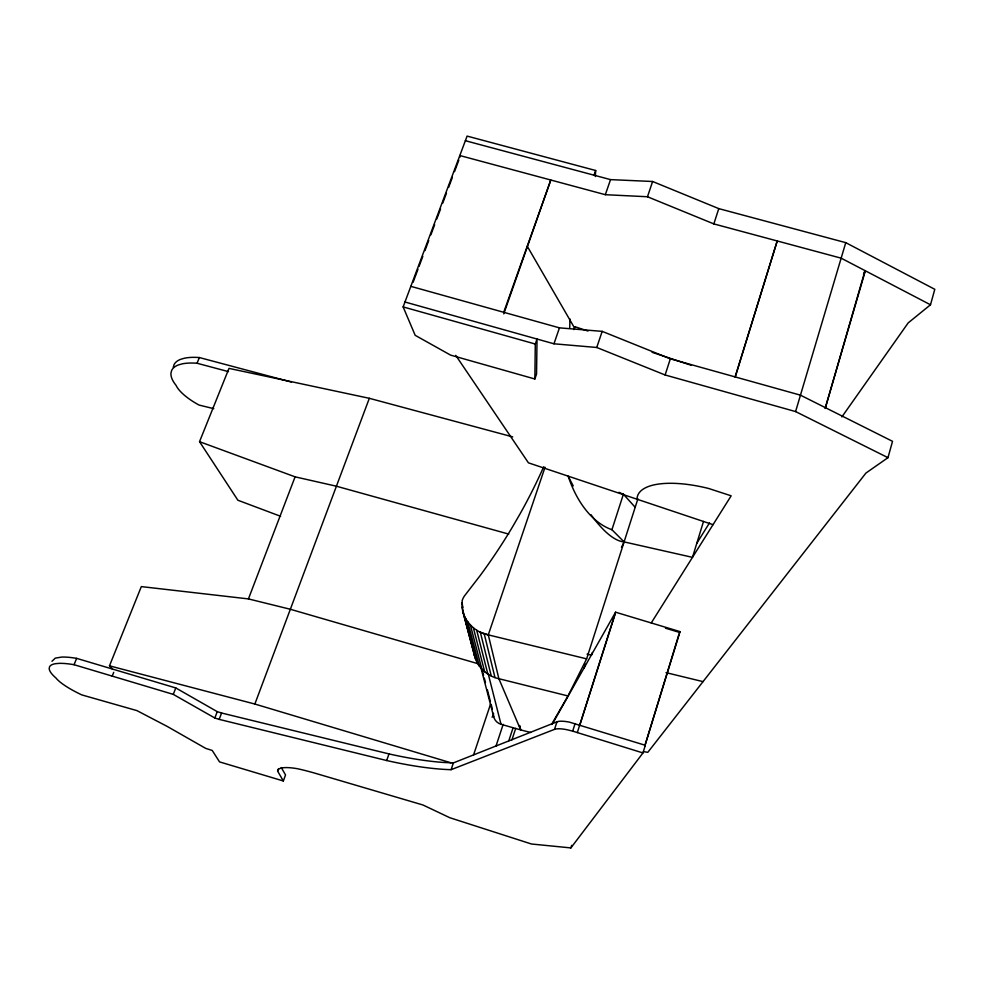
<?xml version="1.0" encoding="UTF-8"?>
<svg xmlns="http://www.w3.org/2000/svg" width="984" height="984" viewBox="0 0 984 984"><rect width="100%" height="100%" fill="white"/><g stroke="black" fill="none" stroke-linecap="round" stroke-linejoin="round"><path stroke-width="1.48" d="M534.853 378.988L535.296 344.031L537.03 339.049L536.538 374.129L534.853 378.988L450.586 355.113L415.187 335.323L403.132 306.91L467.105 136.087L595.677 170.503L595.32 176.554M637.903 498.79L586.636 658.862L567.989 695.959L498.876 678.702C487.375 676.254 477.351 667.3 474.497 655.762L462.652 610.966L462.148 600.695A19.311 18.02 -13.5 0 1 464.263 596.206L480.29 575.419A587.202 495.961 -26.1 0 0 512.787 526.44L520.032 513.906A587.202 495.961 -26.1 0 0 543.709 466.748M579.724 724.974L579.638 725.749L615.357 613.364M51.968 661.285L55.313 658.111L61.734 657.078A64.846 14.858 21 0 1 76.641 658.357L175.779 687.939L217.243 711.641L221.597 713.019L388.988 753.916A180.761 46.912 19.9 0 0 444.018 762.477L453.378 762.908L556.956 721.813A21.402 5.904 18.1 0 1 569.404 722.133L645.307 745.294L642.97 752.944L570.88 847.913L531.458 844.001L449.799 817.716L422.948 804.986L316.491 773.633A75.055 16.261 19.6 0 0 297.832 768.799L296.11 768.492A47.687 10.578 19.8 0 0 277.636 771.136L283.343 780.976L285.532 774.961L281.289 767.532M173.282 367.339L173.983 364.83A61.561 22.128 21.8 0 1 180.724 359.295L184.451 358.213A61.561 22.128 21.8 0 1 199.371 357.549L291.461 382.087M643.339 751.604L647.816 752.329L865.92 473.07L887.974 457.671L892.525 441.324L800.459 395.162L670.338 358.816L602.171 331.362L559.453 327.856L410.832 286.344M841.886 416.896L908.158 322.924L930.495 304.782L934.8 289.308L845.76 242.654L718.775 208.62L652.613 181.499L610.535 179.617L465.371 140.712M865.096 271.682L825.17 408.471L865.034 270.625L863.472 274.29M887.974 457.671L795.589 411.57L845.76 242.654M588.026 331.054L574.914 326.713L574.533 327.967L527.264 246.258M679.083 633.868L644.815 745.946L680.055 631.642L615.578 612.196L552.221 724.249M703.523 521.409L692.478 557.35L624.09 541.901A156.653 43.419 72.2 0 1 590.99 514.693M735.109 376.909L777.225 240.957L735.257 376.946M570.88 847.913L571.692 845.317M577.313 732.576L615.578 612.196M592.368 652.478L591.495 655.196L587.104 654.126M283.343 780.976L219.53 761.887L212.224 750.448L205.718 748.394L167.317 726.487L136.911 710.608L81.746 694.889A48.88 10.984 21 0 1 65.584 686.02L63.456 684.581A48.88 10.984 21 0 1 55.965 678.001A64.919 14.698 21 0 1 49.2 668.53L49.544 666.82A64.919 14.698 21 0 1 55.559 663.683L59.151 663.364A64.919 14.698 21 0 1 74.058 664.704L173.282 694.372L214.832 718L219.174 719.378L386.687 760.534A180.982 46.408 19.8 0 0 451.09 769.685L554.521 729.365A21.427 5.843 18.1 0 1 566.981 729.722L572.676 731.137L575.099 723.548M584.102 668.197L585.394 664.175M621.482 547.387L624.09 541.901L611.925 529.712L623.401 494.214A100.073 61.746 87.4 0 1 618.948 492.295M795.589 411.57L665.122 374.978L670.338 358.816M930.495 304.782L841.148 258.165L713.843 223.909L718.775 208.62M554.521 729.365L556.956 721.813M508.789 740.829L513.094 727.779M511.914 739.906L515.714 728.357M495.985 746.106L503.168 724.372M473.501 755.122L490.549 704.114M404.965 302.002L553.967 343.797L596.747 347.475L602.171 331.362M459.897 157.268L459.811 155.534L605.332 194.697L647.472 196.751L652.613 181.499M451.09 769.685L453.378 762.908M530.634 732.465L520.684 729.919L498.876 678.702L488.285 634.877L545.038 467.24M573.93 329.615L574.914 326.713M553.967 343.797L559.453 327.856M605.332 194.697L610.535 179.617M386.687 760.534L388.988 753.916M594.041 175.189L595.677 170.503M503.734 312.297L550.794 180.023L503.759 313.859M277.636 771.136L278.534 768.701M478.261 663.782L290.341 609.268L248.435 598.912L141.327 586.599L109.482 665.836L254.856 704.04L369.332 398.311L512.701 436.884M413.132 282.199L417.979 269.272M419.049 266.406L422.812 256.357M424.965 250.612L428.729 240.551M430.881 234.819L434.633 224.758M436.785 219.014L440.549 208.965M442.702 203.221L446.465 193.172M448.618 187.427L452.382 177.378M454.522 171.634L458.827 160.146M219.174 719.378L221.597 713.019M214.832 718L217.243 711.641M248.435 598.912L295.089 476.834L336.417 486.219L508.74 534.091M173.282 694.372L175.779 687.939M112.201 676.106L113.726 672.33M280.6 516.293L237.894 500.241L199.531 441.681L228.989 368.385L369.332 398.311M74.058 664.704L76.641 658.357M213.786 408.668L199.014 405.051A46.408 16.457 21.9 0 1 184.254 395.113L182.372 393.416A46.408 16.457 21.9 0 1 176.025 385.31A61.623 22.005 21.8 0 1 170.982 372.936L171.671 370.439A61.623 22.005 21.8 0 1 178.412 364.941L182.126 363.883A61.623 22.005 21.8 0 1 197.046 363.244L199.371 357.549M492.111 717.262L492.849 715.995M551.557 724.458L567.989 695.959M696.807 543.279L709.525 522.848M651.236 622.958L731.161 495.813L708.677 488.494A75.608 28.253 16.9 0 0 637.029 499.22M665.491 628.186L679.526 632.417L680.055 631.642M666.02 672.638L703.031 681.629M586.636 658.862L484.251 633.893C474.017 630.449 465.346 621.642 462.652 610.966M197.046 363.244L228.497 371.644M480.315 632.159L488.285 634.877M403.132 306.91L535.296 344.031M493.451 713.252A11.156 10.627 -13.5 0 0 501.016 724.286L520.684 729.919L519.675 725.503M254.856 704.04L451.041 762.821M572.676 731.137L642.97 752.944M652.084 352.297L691.408 365.335M713.019 524.669L528.433 462.837L455.752 355.359M199.567 441.693L295.089 476.834M596.747 347.475L665.122 374.978M647.472 196.751L713.843 223.909M109.482 665.836L112.41 669.034M623.401 494.214L635.184 507.277M484.202 633.757L495.001 677.607M519.306 725.589L520.684 729.919M461.705 603.057L462.861 607.423M465.58 618.395L477.302 662.872M461.927 607.042L473.808 652.011L473.661 649.465M463.87 614.766L475.678 659.403M467.744 621.802L479.368 666.131M482.431 670.817L483.574 675.209M484.325 678.136L485.469 682.515M487.375 689.833L490.413 701.543M491.176 704.47L492.308 708.861M470.352 624.914L481.84 669.12M480.413 665.799L493.71 716.819M473.341 627.706L484.682 671.801M476.674 630.129L487.855 674.126M488.285 674.065L501.016 724.286M480.389 632.441L491.311 676.069M474.042 653.265L474.497 655.762M611.925 529.712A100.651 62.533 88 0 1 568.186 476.158A156.653 43.419 72.2 0 0 573.241 485.911M569.884 318.89A594.102 504.546 -27.8 0 1 569.748 327.586"/></g></svg>
